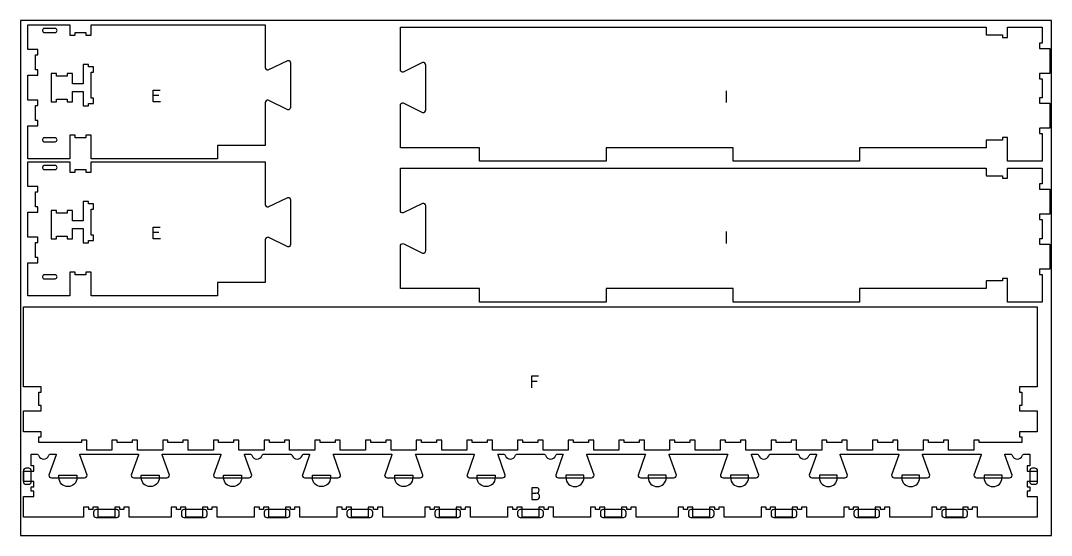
# Model space of a CAD drawing. Header units: millimetres. Extents: x -1220 to 1220, y -2590 to 4787.
# Drawn here: x -1220 to 1220, y 1370 to 2590 of the extents above; entities that cross this region are included whole.
import ezdxf

# ---------------------------------------------------------------- set-up
doc = ezdxf.new("R2010")
doc.units = ezdxf.units.MM
for name, color, linetype, true_color in [('0_SHEET_SPRUCEPLY_2440X122', 1, 'Continuous', 0xff0000), ('1_ANYTOOL_1MMDEEP_LABELS_S', 2, 'Continuous', 0xffff00), ('3_ANYTOOL_CUTTHROUGH_INSID', 4, 'Continuous', 0x00ffff), ('4_ANYTOOL_CUTTHROUGH_OUTSI', 5, 'Continuous', 0x0000ff), ('5_ANYTOOL_HALF_MILL_9MM_IN', 3, 'Continuous', 0x00ff00)]:
    doc.layers.add(name, color=color, linetype=linetype, true_color=true_color)

msp = doc.modelspace()

# ---------------------------------------------------------------- linework, layer by layer
at = {"layer": '0_SHEET_SPRUCEPLY_2440X122'}
msp.add_lwpolyline([(-1220, 2590), (-1220, 1370), (1220, 1370), (1220, 2590)], close=True, dxfattribs=at)
at = {"layer": '1_ANYTOOL_1MMDEEP_LABELS_S'}
for p, q in [((449.9, 2423.7, 0), (449.9, 2395.7, 0)), ((-892.9, 2412.5, 0), (-906.6, 2412.5, 0)), ((-892.9, 2087.8, 0), (-906.6, 2087.8, 0)), ((449.9, 2090.1, 0), (449.9, 2062.1, 0)), ((3, 1734.5, 0), (-10.5, 1734.5, 0))]:
    msp.add_line(p, q, dxfattribs=at)
for points in [[(-888.9, 2397.5), (-906.6, 2397.5), (-906.6, 2425.5), (-889.9, 2425.5)], [(-888.9, 2072.8), (-906.6, 2072.8), (-906.6, 2100.8), (-889.9, 2100.8)], [(6, 1747.6), (-10.5, 1747.6), (-10.5, 1719.6)], [(-10.2, 1470.2), (-0.4, 1470.4), (5, 1471.8), (6, 1472.6), (6.7, 1473.7), (7.3, 1477), (6.9, 1479.6), (6.4, 1480.6), (5.8, 1481.5), (4.9, 1482.1), (3.8, 1482.6), (1.1, 1483), (-10.2, 1483)], [(-10.2, 1483), (-10.2, 1455), (-1.2, 1455), (1.2, 1454.9), (2.8, 1455), (4.3, 1455.5), (5.5, 1456.2), (6.6, 1457.3), (8, 1460), (8.5, 1463), (8.3, 1464.7), (7.8, 1466.2), (7, 1467.4), (5.8, 1468.4), (2.9, 1469.7), (-0.4, 1470.4)]]:
    msp.add_lwpolyline(points, dxfattribs=at)
at = {"layer": '3_ANYTOOL_CUTTHROUGH_INSID'}
for points in [[(-1138.4, 2571.3), (-1164.1, 2571.3), (-1164.9, 2571.2), (-1165.6, 2571), (-1166.4, 2570.5), (-1167.5, 2569.1), (-1168, 2567.4), (-1168, 2565.7), (-1167.5, 2564), (-1166.4, 2562.6), (-1165.6, 2562.2), (-1164.9, 2561.9), (-1164.1, 2561.8), (-1138.4, 2561.8, 1)], [(-1138.4, 2302.8, 1), (-1138.4, 2312.3), (-1164.1, 2312.3), (-1164.9, 2312.2), (-1165.6, 2312), (-1166.4, 2311.5), (-1167.5, 2310.1), (-1168, 2308.4), (-1168, 2306.7), (-1167.5, 2305), (-1166.4, 2303.6), (-1165.6, 2303.2), (-1164.9, 2302.9), (-1164.1, 2302.8)], [(-1138.4, 2246.6), (-1164.1, 2246.6), (-1164.9, 2246.5), (-1165.6, 2246.2), (-1166.4, 2245.8), (-1167.5, 2244.4), (-1168, 2242.7), (-1168, 2241), (-1167.5, 2239.3), (-1166.4, 2237.9), (-1165.6, 2237.4), (-1164.9, 2237.2), (-1164.1, 2237.1), (-1138.4, 2237.1, 1)], [(-1138.4, 1978.1, 1), (-1138.4, 1987.6), (-1164.1, 1987.6), (-1164.9, 1987.5), (-1165.6, 1987.2), (-1166.4, 1986.8), (-1167.5, 1985.4), (-1168, 1983.7), (-1168, 1982), (-1167.5, 1980.3), (-1166.4, 1978.9), (-1165.6, 1978.4), (-1164.9, 1978.2), (-1164.1, 1978.1)]]:
    msp.add_lwpolyline(points, format="xyb", close=True, dxfattribs=at)
for points in [[(-1047.1, 2480.3), (-1059.1, 2480.3), (-1059.1, 2486.3), (-1071.6, 2486.3), (-1071.6, 2440.3), (-1097.1, 2440.3), (-1097.1, 2464.3), (-1109.6, 2464.3), (-1109.6, 2458.3), (-1135.1, 2458.3), (-1135.1, 2464.3), (-1147.6, 2464.3), (-1147.6, 2397.8), (-1135.1, 2397.8), (-1135.1, 2403.8), (-1109.6, 2403.8), (-1109.6, 2397.8), (-1097.1, 2397.8), (-1097.1, 2421.8), (-1071.6, 2421.8), (-1071.6, 2387.8), (-1059.1, 2387.8), (-1059.1, 2393.8), (-1047.1, 2393.8), (-1047.1, 2406.3), (-1053.1, 2406.3), (-1053.1, 2467.8), (-1047.1, 2467.8)], [(-1047.1, 2155.5), (-1059.1, 2155.5), (-1059.1, 2161.5), (-1071.6, 2161.5), (-1071.6, 2115.6), (-1097.1, 2115.6), (-1097.1, 2139.6), (-1109.6, 2139.6), (-1109.6, 2133.6), (-1135.1, 2133.6), (-1135.1, 2139.6), (-1147.6, 2139.6), (-1147.6, 2073.1), (-1135.1, 2073.1), (-1135.1, 2079.1), (-1109.6, 2079.1), (-1109.6, 2073.1), (-1097.1, 2073.1), (-1097.1, 2097.1), (-1071.6, 2097.1), (-1071.6, 2063), (-1059.1, 2063), (-1059.1, 2069), (-1047.1, 2069), (-1047.1, 2081.5), (-1053.1, 2081.5), (-1053.1, 2143), (-1047.1, 2143)]]:
    msp.add_lwpolyline(points, close=True, dxfattribs=at)
at = {"layer": '4_ANYTOOL_CUTTHROUGH_OUTSI'}
for points in [[(-1203.1, 2579.8), (-1103.6, 2579.8), (-1103.6, 2556.1, 0.414214), (-1103.4, 2555.8), (-1091.4, 2555.8, 0.414214), (-1091.1, 2556.1), (-1091.1, 2561.8), (-1065.6, 2561.8), (-1065.6, 2556.1, 0.414214), (-1065.4, 2555.8), (-1053.4, 2555.8, 0.414214), (-1053.1, 2556.1), (-1053.1, 2579.8), (-641.1, 2579.8), (-641.1, 2479.2, 0.463455), (-633.8, 2473), (-633.8, 2473), (-587.8, 2495.7, -0.461531), (-581.1, 2490), (-581.1, 2384.2, -0.461531), (-587.8, 2378.5), (-633.8, 2401.1), (-633.8, 2401.2, 0.463455), (-641.1, 2395), (-641.1, 2294.3), (-753.4, 2294.3, 0.414214), (-753.6, 2294.1), (-753.6, 2262.3), (-1053.1, 2262.3), (-1053.1, 2318.1, 0.414214), (-1053.4, 2318.3), (-1065.4, 2318.3, 0.414214), (-1065.6, 2318.1), (-1065.6, 2312.3), (-1091.1, 2312.3), (-1091.1, 2318.1, 0.414214), (-1091.4, 2318.3), (-1103.4, 2318.3, 0.414214), (-1103.6, 2318.1), (-1103.6, 2262.3), (-1203.1, 2262.3), (-1203.1, 2340.8), (-1179.4, 2340.8, 0.414214), (-1179.1, 2341.1), (-1179.1, 2353.1, 0.414214), (-1179.4, 2353.3), (-1185.1, 2353.3), (-1185.1, 2388.8), (-1179.4, 2388.8, 0.414214), (-1179.1, 2389.1), (-1179.1, 2401.1, 0.414214), (-1179.4, 2401.3), (-1203.1, 2401.3), (-1203.1, 2460.8), (-1179.4, 2460.8, 0.414214), (-1179.1, 2461.1), (-1179.1, 2473.1, 0.414214), (-1179.4, 2473.3), (-1185.1, 2473.3), (-1185.1, 2508.8), (-1179.4, 2508.8, 0.414214), (-1179.1, 2509.1), (-1179.1, 2521.1, 0.414214), (-1179.4, 2521.3), (-1203.1, 2521.3)], [(-133.7, 2288.7), (-321, 2288.7), (-321, 2389.4, -0.461531), (-314.3, 2395), (-268.3, 2372.4), (-268.3, 2372.4, 0.463455), (-261, 2378.5), (-261, 2484.4, 0.463455), (-268.3, 2490.5), (-268.3, 2490.5), (-314.3, 2467.9, -0.461531), (-321, 2473.5), (-321, 2574.2), (1066, 2574.2), (1066, 2556.4, 0.414214), (1066.3, 2556.2), (1104, 2556.2), (1104, 2550.4, 0.414214), (1104.3, 2550.2), (1116.3, 2550.2, 0.414214), (1116.5, 2550.4), (1116.5, 2574.2), (1198, 2574.2), (1198, 2536.7), (1192.3, 2536.7, 0.414214), (1192, 2536.4), (1192, 2524.4, 0.414214), (1192.3, 2524.2), (1216, 2524.2), (1216, 2464.7), (1192.3, 2464.7, 0.414214), (1192, 2464.4), (1192, 2452.4, 0.414214), (1192.3, 2452.2), (1198, 2452.2), (1198, 2406.7), (1192.3, 2406.7, 0.414214), (1192, 2406.4), (1192, 2394.4, 0.414214), (1192.3, 2394.2), (1216, 2394.2), (1216, 2334.7), (1192.3, 2334.7, 0.414214), (1192, 2334.4), (1192, 2322.4, 0.414214), (1192.3, 2322.2), (1198, 2322.2), (1198, 2256.7), (1116.5, 2256.7), (1116.5, 2312.4, 0.414214), (1116.3, 2312.7), (1104.3, 2312.7, 0.414214), (1104, 2312.4), (1104, 2306.7), (1066.3, 2306.7, 0.414214), (1066, 2306.4), (1066, 2288.7), (766.3, 2288.7, 0.414214), (766, 2288.4), (766, 2256.7), (466.5, 2256.7), (466.5, 2288.4, 0.414214), (466.3, 2288.7), (166.3, 2288.7, 0.414214), (166, 2288.4), (166, 2256.7), (-133.5, 2256.7), (-133.5, 2288.4, 0.414214)], [(-1203.1, 2255.1), (-1103.6, 2255.1), (-1103.6, 2231.3, 0.414214), (-1103.4, 2231.1), (-1091.4, 2231.1, 0.414214), (-1091.1, 2231.3), (-1091.1, 2237.1), (-1065.6, 2237.1), (-1065.6, 2231.3, 0.414214), (-1065.4, 2231.1), (-1053.4, 2231.1, 0.414214), (-1053.1, 2231.3), (-1053.1, 2255.1), (-641.1, 2255.1), (-641.1, 2154.4, 0.463455), (-633.8, 2148.2), (-633.8, 2148.3), (-587.8, 2170.9, -0.461531), (-581.1, 2165.2), (-581.1, 2059.4, -0.461531), (-587.8, 2053.7), (-633.8, 2076.4), (-633.8, 2076.4, 0.463455), (-641.1, 2070.2), (-641.1, 1969.6), (-753.4, 1969.6, 0.414214), (-753.6, 1969.3), (-753.6, 1937.6), (-1053.1, 1937.6), (-1053.1, 1993.3, 0.414214), (-1053.4, 1993.6), (-1065.4, 1993.6, 0.414214), (-1065.6, 1993.3), (-1065.6, 1987.6), (-1091.1, 1987.6), (-1091.1, 1993.3, 0.414214), (-1091.4, 1993.6), (-1103.4, 1993.6, 0.414214), (-1103.6, 1993.3), (-1103.6, 1937.6), (-1203.1, 1937.6), (-1203.1, 2016.1), (-1179.4, 2016.1, 0.414214), (-1179.1, 2016.3), (-1179.1, 2028.3, 0.414214), (-1179.4, 2028.6), (-1185.1, 2028.6), (-1185.1, 2064.1), (-1179.4, 2064.1, 0.414214), (-1179.1, 2064.3), (-1179.1, 2076.3, 0.414214), (-1179.4, 2076.6), (-1203.1, 2076.6), (-1203.1, 2136.1), (-1179.4, 2136.1, 0.414214), (-1179.1, 2136.3), (-1179.1, 2148.3, 0.414214), (-1179.4, 2148.6), (-1185.1, 2148.6), (-1185.1, 2184.1), (-1179.4, 2184.1, 0.414214), (-1179.1, 2184.3), (-1179.1, 2196.3, 0.414214), (-1179.4, 2196.6), (-1203.1, 2196.6)], [(-133.7, 1955), (-321, 1955), (-321, 2055.7, -0.461531), (-314.3, 2061.4), (-268.3, 2038.7), (-268.3, 2038.7, 0.463455), (-261, 2044.9), (-261, 2150.7, 0.463455), (-268.3, 2156.9), (-268.3, 2156.9), (-314.3, 2134.2, -0.461531), (-321, 2139.9), (-321, 2240.5), (1066, 2240.5), (1066, 2222.8, 0.414214), (1066.3, 2222.5), (1104, 2222.5), (1104, 2216.8, 0.414214), (1104.3, 2216.5), (1116.3, 2216.5, 0.414214), (1116.5, 2216.8), (1116.5, 2240.5), (1198, 2240.5), (1198, 2203), (1192.3, 2203, 0.414214), (1192, 2202.8), (1192, 2190.8, 0.414214), (1192.3, 2190.5), (1216, 2190.5), (1216, 2131), (1192.3, 2131, 0.414214), (1192, 2130.8), (1192, 2118.8, 0.414214), (1192.3, 2118.5), (1198, 2118.5), (1198, 2073), (1192.3, 2073, 0.414214), (1192, 2072.8), (1192, 2060.8, 0.414214), (1192.3, 2060.5), (1216, 2060.5), (1216, 2001), (1192.3, 2001, 0.414214), (1192, 2000.8), (1192, 1988.8, 0.414214), (1192.3, 1988.5), (1198, 1988.5), (1198, 1923), (1116.5, 1923), (1116.5, 1978.8, 0.414214), (1116.3, 1979), (1104.3, 1979, 0.414214), (1104, 1978.8), (1104, 1973), (1066.3, 1973, 0.414214), (1066, 1972.8), (1066, 1955), (766.3, 1955, 0.414214), (766, 1954.8), (766, 1923), (466.5, 1923), (466.5, 1954.8, 0.414214), (466.3, 1955), (166.3, 1955, 0.414214), (166, 1954.8), (166, 1923), (-133.5, 1923), (-133.5, 1954.8, 0.414214)], [(-235.7, 1595.5), (-235.7, 1589.8), (-271.2, 1589.8), (-271.2, 1595.5, 0.414214), (-271.4, 1595.8), (-283.4, 1595.8, 0.414214), (-283.7, 1595.5), (-283.7, 1571.8), (-343.2, 1571.8), (-343.2, 1595.5, 0.414214), (-343.4, 1595.8), (-355.4, 1595.8, 0.414214), (-355.7, 1595.5), (-355.7, 1589.8), (-391.2, 1589.8), (-391.2, 1595.5, 0.414214), (-391.4, 1595.8), (-403.4, 1595.8, 0.414214), (-403.7, 1595.5), (-403.7, 1571.8), (-463.2, 1571.8), (-463.2, 1595.5, 0.414214), (-463.4, 1595.8), (-475.4, 1595.8, 0.414214), (-475.7, 1595.5), (-475.7, 1589.8), (-511.2, 1589.8), (-511.2, 1595.5, 0.414214), (-511.4, 1595.8), (-523.4, 1595.8, 0.414214), (-523.7, 1595.5), (-523.7, 1571.8), (-583.2, 1571.8), (-583.2, 1595.5, 0.414214), (-583.4, 1595.8), (-595.4, 1595.8, 0.414214), (-595.7, 1595.5), (-595.7, 1589.8), (-631.2, 1589.8), (-631.2, 1595.5, 0.414214), (-631.4, 1595.8), (-643.4, 1595.8, 0.414214), (-643.7, 1595.5), (-643.7, 1571.8), (-703.2, 1571.8), (-703.2, 1595.5, 0.414214), (-703.4, 1595.8), (-715.4, 1595.8, 0.414214), (-715.7, 1595.5), (-715.7, 1589.8), (-751.2, 1589.8), (-751.2, 1595.5, 0.414214), (-751.4, 1595.8), (-763.4, 1595.8, 0.414214), (-763.7, 1595.5), (-763.7, 1571.8), (-823.2, 1571.8), (-823.2, 1595.5, 0.414214), (-823.4, 1595.8), (-835.4, 1595.8, 0.414214), (-835.7, 1595.5), (-835.7, 1589.8), (-871.2, 1589.8), (-871.2, 1595.5, 0.414214), (-871.4, 1595.8), (-883.4, 1595.8, 0.414214), (-883.7, 1595.5), (-883.7, 1571.8), (-943.2, 1571.8), (-943.2, 1595.5, 0.414214), (-943.4, 1595.8), (-955.4, 1595.8, 0.414214), (-955.7, 1595.5), (-955.7, 1589.8), (-991.2, 1589.8), (-991.2, 1595.5, 0.414214), (-991.4, 1595.8), (-1003.4, 1595.8, 0.414214), (-1003.7, 1595.5), (-1003.7, 1571.8), (-1063.2, 1571.8), (-1063.2, 1595.5, 0.414214), (-1063.4, 1595.8), (-1075.4, 1595.8, 0.414214), (-1075.7, 1595.5), (-1075.7, 1589.8), (-1177.2, 1589.8), (-1177.2, 1603.3), (-1171.4, 1603.3, 0.414214), (-1171.2, 1603.5), (-1171.2, 1615.5, 0.414214), (-1171.4, 1615.8), (-1213.2, 1615.8), (-1213.2, 1665.3), (-1171.4, 1665.3, 0.414214), (-1171.2, 1665.5), (-1171.2, 1677.5, 0.414214), (-1171.4, 1677.8), (-1177.2, 1677.8), (-1177.2, 1709.3), (-1171.4, 1709.3, 0.414214), (-1171.2, 1709.5), (-1171.2, 1721.5, 0.414214), (-1171.4, 1721.8), (-1213.2, 1721.8), (-1213.2, 1911.3), (-13.4, 1911.3), (1186.3, 1911.3), (1186.3, 1721.8), (1144.6, 1721.8, 0.414214), (1144.3, 1721.5), (1144.3, 1709.5, 0.414214), (1144.6, 1709.3), (1150.3, 1709.3), (1150.3, 1677.8), (1144.6, 1677.8, 0.414214), (1144.3, 1677.5), (1144.3, 1665.5, 0.414214), (1144.6, 1665.3), (1186.3, 1665.3), (1186.3, 1615.8), (1144.6, 1615.8, 0.414214), (1144.3, 1615.5), (1144.3, 1603.5, 0.414214), (1144.6, 1603.3), (1150.3, 1603.3), (1150.3, 1589.8), (1048.8, 1589.8), (1048.8, 1595.5, 0.414214), (1048.6, 1595.8), (1036.6, 1595.8, 0.414214), (1036.3, 1595.5), (1036.3, 1571.8), (976.8, 1571.8), (976.8, 1595.5, 0.414214), (976.6, 1595.8), (964.6, 1595.8, 0.414214), (964.3, 1595.5), (964.3, 1589.8), (928.8, 1589.8), (928.8, 1595.5, 0.414214), (928.6, 1595.8), (916.6, 1595.8, 0.414214), (916.3, 1595.5), (916.3, 1571.8), (856.8, 1571.8), (856.8, 1595.5, 0.414214), (856.6, 1595.8), (844.6, 1595.8, 0.414214), (844.3, 1595.5), (844.3, 1589.8), (808.8, 1589.8), (808.8, 1595.5, 0.414214), (808.6, 1595.8), (796.6, 1595.8, 0.414214), (796.3, 1595.5), (796.3, 1571.8), (736.8, 1571.8), (736.8, 1595.5, 0.414214), (736.6, 1595.8), (724.6, 1595.8, 0.414214), (724.3, 1595.5), (724.3, 1589.8), (688.8, 1589.8), (688.8, 1595.5, 0.414214), (688.6, 1595.8), (676.6, 1595.8, 0.414214), (676.3, 1595.5), (676.3, 1571.8), (616.8, 1571.8), (616.8, 1595.5, 0.414214), (616.6, 1595.8), (604.6, 1595.8, 0.414214), (604.3, 1595.5), (604.3, 1589.8), (568.8, 1589.8), (568.8, 1595.5, 0.414214), (568.6, 1595.8), (556.6, 1595.8, 0.414214), (556.3, 1595.5), (556.3, 1571.8), (496.8, 1571.8), (496.8, 1595.5, 0.414214), (496.6, 1595.8), (484.6, 1595.8, 0.414214), (484.3, 1595.5), (484.3, 1589.8), (448.8, 1589.8), (448.8, 1595.5, 0.414214), (448.6, 1595.8), (436.6, 1595.8, 0.414214), (436.3, 1595.5), (436.3, 1571.8), (376.8, 1571.8), (376.8, 1595.5, 0.414214), (376.6, 1595.8), (364.6, 1595.8, 0.414214), (364.3, 1595.5), (364.3, 1589.8), (328.8, 1589.8), (328.8, 1595.5, 0.414214), (328.6, 1595.8), (316.6, 1595.8, 0.414214), (316.3, 1595.5), (316.3, 1571.8), (256.8, 1571.8), (256.8, 1595.5, 0.414214), (256.6, 1595.8), (244.6, 1595.8, 0.414214), (244.3, 1595.5), (244.3, 1589.8), (208.8, 1589.8), (208.8, 1595.5, 0.414213), (208.6, 1595.8), (196.6, 1595.8, 0.414214), (196.3, 1595.5), (196.3, 1571.8), (136.8, 1571.8), (136.8, 1595.5, 0.414214), (136.6, 1595.8), (124.6, 1595.8, 0.414214), (124.3, 1595.5), (124.3, 1589.8), (88.8, 1589.8), (88.8, 1595.5, 0.414213), (88.6, 1595.8), (76.6, 1595.8, 0.414214), (76.3, 1595.5), (76.3, 1571.8), (16.8, 1571.8), (16.8, 1595.5, 0.414214), (16.6, 1595.8), (4.6, 1595.8, 0.414214), (4.3, 1595.5), (4.3, 1589.8), (-31.2, 1589.8), (-31.2, 1595.5, 0.414214), (-31.4, 1595.8), (-43.4, 1595.8, 0.414214), (-43.7, 1595.5), (-43.7, 1571.8), (-103.2, 1571.8), (-103.2, 1595.5, 0.414214), (-103.4, 1595.8), (-115.4, 1595.8, 0.414214), (-115.7, 1595.5), (-115.7, 1589.8), (-151.2, 1589.8), (-151.2, 1595.5, 0.414214), (-151.4, 1595.8), (-163.4, 1595.8, 0.414214), (-163.7, 1595.5), (-163.7, 1571.8), (-223.2, 1571.8), (-223.2, 1595.5, 0.414214), (-223.4, 1595.8), (-235.4, 1595.8, 0.414214)], [(-43.7, 1562.5), (17.7, 1562.5, -0.317837), (23.1, 1558.7, 0.707107), (46.2, 1558.7, -0.317837), (51.6, 1562.5), (64, 1562.5), (63.8, 1561.1), (46.9, 1512.8), (46.8, 1512.8, 0.414214), (53.1, 1506.5), (131.1, 1506.5, 0.414214), (137.3, 1512.8), (137.3, 1512.8), (120.4, 1561.1), (120.2, 1562.5), (258.9, 1562.5), (258.7, 1561.1), (241.8, 1512.8), (241.7, 1512.8, 0.414214), (248, 1506.5), (326, 1506.5, 0.414214), (332.2, 1512.8), (332.2, 1512.8), (315.3, 1561.1), (315.1, 1562.5), (453.8, 1562.5), (453.6, 1561.1), (436.7, 1512.8), (436.6, 1512.8, 0.414214), (442.9, 1506.5), (520.9, 1506.5, 0.414214), (527.1, 1512.8), (527.1, 1512.8), (510.2, 1561.1), (510, 1562.5), (522.4, 1562.5, -0.317837), (527.8, 1558.7, 0.707107), (550.9, 1558.7, -0.317837), (556.3, 1562.5), (617.7, 1562.5, -0.317837), (623.1, 1558.7, 0.707107), (646.2, 1558.7, -0.317837), (651.6, 1562.5), (664, 1562.5), (663.8, 1561.1), (646.9, 1512.8), (646.8, 1512.8, 0.414214), (653.1, 1506.5), (731.1, 1506.5, 0.414214), (737.3, 1512.8), (737.3, 1512.8), (720.4, 1561.1), (720.2, 1562.5), (858.9, 1562.5), (858.7, 1561.1), (841.8, 1512.8), (841.7, 1512.8, 0.414214), (848, 1506.5), (926, 1506.5, 0.414214), (932.2, 1512.8), (932.2, 1512.8), (915.3, 1561.1), (915.1, 1562.5), (1053.8, 1562.5), (1053.6, 1561.1), (1036.7, 1512.8), (1036.6, 1512.8, 0.414214), (1042.9, 1506.5), (1120.9, 1506.5, 0.414214), (1127.1, 1512.8), (1127.1, 1512.8), (1110.2, 1561.1), (1110, 1562.5), (1122.4, 1562.5, -0.317837), (1127.8, 1558.7, 0.707107), (1150.9, 1558.7, -0.317837), (1156.3, 1562.5), (1168.7, 1562.5), (1168.7, 1535), (1163, 1535, 0.414214), (1162.7, 1534.8), (1162.7, 1522.8, 0.414214), (1163, 1522.5), (1186.7, 1522.5), (1186.7, 1498), (1163, 1498, 0.414214), (1162.7, 1497.8), (1162.7, 1485.8, 0.414214), (1163, 1485.5), (1168.7, 1485.5), (1168.7, 1475), (1163, 1475, 0.414214), (1162.7, 1474.8), (1162.7, 1462.8, 0.414214), (1163, 1462.5), (1186.7, 1462.5), (1186.7, 1413), (1045.2, 1413), (1045.2, 1436.8, 0.414214), (1045, 1437), (1033, 1437, 0.414214), (1032.7, 1436.8), (1032.7, 1431), (1023.2, 1431), (1023.2, 1436.8, 0.414214), (1023, 1437), (1011, 1437, 0.414214), (1010.7, 1436.8), (1010.7, 1413), (971.2, 1413), (971.2, 1436.8, 0.414214), (971, 1437), (959, 1437, 0.414214), (958.7, 1436.8), (958.7, 1431), (949.2, 1431), (949.2, 1436.8, 0.414214), (949, 1437), (937, 1437, 0.414214), (936.7, 1436.8), (936.7, 1413), (837.2, 1413), (837.2, 1436.8, 0.414214), (837, 1437), (825, 1437, 0.414214), (824.7, 1436.8), (824.7, 1431), (815.2, 1431), (815.2, 1436.8, 0.414214), (815, 1437), (803, 1437, 0.414214), (802.7, 1436.8), (802.7, 1413), (763.2, 1413), (763.2, 1436.8, 0.414214), (763, 1437), (751, 1437, 0.414214), (750.7, 1436.8), (750.7, 1431), (741.2, 1431), (741.2, 1436.8, 0.414214), (741, 1437), (729, 1437, 0.414214), (728.7, 1436.8), (728.7, 1413), (641.2, 1413), (641.2, 1436.8, 0.414214), (641, 1437), (629, 1437, 0.414214), (628.7, 1436.8), (628.7, 1431), (619.2, 1431), (619.2, 1436.8, 0.414214), (619, 1437), (607, 1437, 0.414214), (606.7, 1436.8), (606.7, 1413), (567.2, 1413), (567.2, 1436.8, 0.414214), (567, 1437), (555, 1437, 0.414214), (554.7, 1436.8), (554.7, 1431), (545.2, 1431), (545.2, 1436.8, 0.414214), (545, 1437), (533, 1437, 0.414214), (532.7, 1436.8), (532.7, 1413), (445.2, 1413), (445.2, 1436.8, 0.414214), (445, 1437), (433, 1437, 0.414214), (432.7, 1436.8), (432.7, 1431), (423.2, 1431), (423.2, 1436.8, 0.414214), (423, 1437), (411, 1437, 0.414214), (410.7, 1436.8), (410.7, 1413), (371.2, 1413), (371.2, 1436.8, 0.414214), (371, 1437), (359, 1437, 0.414214), (358.7, 1436.8), (358.7, 1431), (349.2, 1431), (349.2, 1436.8, 0.414214), (349, 1437), (337, 1437, 0.414214), (336.7, 1436.8), (336.7, 1413), (237.2, 1413), (237.2, 1436.8, 0.414214), (237, 1437), (225, 1437, 0.414214), (224.7, 1436.8), (224.7, 1431), (215.2, 1431), (215.2, 1436.8, 0.414214), (215, 1437), (203, 1437, 0.414214), (202.7, 1436.8), (202.7, 1413), (163.2, 1413), (163.2, 1436.8, 0.414214), (163, 1437), (151, 1437, 0.414214), (150.7, 1436.8), (150.7, 1431), (141.2, 1431), (141.2, 1436.8, 0.414214), (141, 1437), (129, 1437, 0.414214), (128.7, 1436.8), (128.7, 1413), (41.2, 1413), (41.2, 1436.8, 0.414214), (41, 1437), (29, 1437, 0.414214), (28.7, 1436.8), (28.7, 1431), (19.2, 1431), (19.2, 1436.8, 0.414214), (19, 1437), (7, 1437, 0.414214), (6.7, 1436.8), (6.7, 1413), (-32.8, 1413), (-32.8, 1436.8, 0.414214), (-33, 1437), (-45, 1437, 0.414214), (-45.3, 1436.8), (-45.3, 1431), (-54.8, 1431), (-54.8, 1436.8, 0.414214), (-55, 1437), (-67, 1437, 0.414214), (-67.3, 1436.8), (-67.3, 1413), (-154.8, 1413), (-154.8, 1436.8, 0.414214), (-155, 1437), (-167, 1437, 0.414214), (-167.3, 1436.8), (-167.3, 1431), (-176.8, 1431), (-176.8, 1436.8, 0.414214), (-177, 1437), (-189, 1437, 0.414214), (-189.3, 1436.8), (-189.3, 1413), (-228.8, 1413), (-228.8, 1436.8, 0.414214), (-229, 1437), (-241, 1437, 0.414214), (-241.3, 1436.8), (-241.3, 1431), (-250.8, 1431), (-250.8, 1436.8, 0.414214), (-251, 1437), (-263, 1437, 0.414214), (-263.3, 1436.8), (-263.3, 1413), (-362.8, 1413), (-362.8, 1436.8, 0.414214), (-363, 1437), (-375, 1437, 0.414214), (-375.3, 1436.8), (-375.3, 1431), (-384.8, 1431), (-384.8, 1436.8, 0.414214), (-385, 1437), (-397, 1437, 0.414214), (-397.3, 1436.8), (-397.3, 1413), (-436.8, 1413), (-436.8, 1436.8, 0.414214), (-437, 1437), (-449, 1437, 0.414214), (-449.3, 1436.8), (-449.3, 1431), (-458.8, 1431), (-458.8, 1436.8, 0.414214), (-459, 1437), (-471, 1437, 0.414214), (-471.3, 1436.8), (-471.3, 1413), (-558.8, 1413), (-558.8, 1436.8, 0.414214), (-559, 1437), (-571, 1437, 0.414214), (-571.3, 1436.8), (-571.3, 1431), (-580.8, 1431), (-580.8, 1436.8, 0.414214), (-581, 1437), (-593, 1437, 0.414214), (-593.3, 1436.8), (-593.3, 1413), (-632.8, 1413), (-632.8, 1436.8, 0.414214), (-633, 1437), (-645, 1437, 0.414214), (-645.3, 1436.8), (-645.3, 1431), (-654.8, 1431), (-654.8, 1436.8, 0.414214), (-655, 1437), (-667, 1437, 0.414214), (-667.3, 1436.8), (-667.3, 1413), (-754.8, 1413), (-754.8, 1436.8, 0.414214), (-755, 1437), (-767, 1437, 0.414214), (-767.3, 1436.8), (-767.3, 1431), (-776.8, 1431), (-776.8, 1436.8, 0.414214), (-777, 1437), (-789, 1437, 0.414214), (-789.3, 1436.8), (-789.3, 1413), (-828.8, 1413), (-828.8, 1436.8, 0.414214), (-829, 1437), (-841, 1437, 0.414214), (-841.3, 1436.8), (-841.3, 1431), (-850.8, 1431), (-850.8, 1436.8, 0.414214), (-851, 1437), (-863, 1437, 0.414214), (-863.3, 1436.8), (-863.3, 1413), (-962.8, 1413), (-962.8, 1436.8, 0.414214), (-963, 1437), (-975, 1437, 0.414214), (-975.3, 1436.8), (-975.3, 1431), (-984.8, 1431), (-984.8, 1436.8, 0.414214), (-985, 1437), (-997, 1437, 0.414214), (-997.3, 1436.8), (-997.3, 1413), (-1036.8, 1413), (-1036.8, 1436.8, 0.414214), (-1037, 1437), (-1049, 1437, 0.414214), (-1049.3, 1436.8), (-1049.3, 1431), (-1058.8, 1431), (-1058.8, 1436.8, 0.414214), (-1059, 1437), (-1071, 1437, 0.414214), (-1071.3, 1436.8), (-1071.3, 1413), (-1212.8, 1413), (-1212.8, 1462.5), (-1189, 1462.5, 0.414214), (-1188.8, 1462.8), (-1188.8, 1474.8, 0.414214), (-1189, 1475), (-1194.8, 1475), (-1194.8, 1485.5), (-1189, 1485.5, 0.414214), (-1188.8, 1485.8), (-1188.8, 1497.8, 0.414214), (-1189, 1498), (-1212.8, 1498), (-1212.8, 1522.5), (-1189, 1522.5, 0.414214), (-1188.8, 1522.8), (-1188.8, 1534.8, 0.414214), (-1189, 1535), (-1194.8, 1535), (-1194.8, 1562.5), (-1182.3, 1562.5, -0.317837), (-1176.9, 1558.7, 0.707107), (-1153.8, 1558.7, -0.317837), (-1148.4, 1562.5), (-1136, 1562.5), (-1136.2, 1561.1), (-1153.1, 1512.8), (-1153.2, 1512.8, 0.414214), (-1146.9, 1506.5), (-1068.9, 1506.5, 0.414214), (-1062.7, 1512.8), (-1062.7, 1512.8), (-1079.6, 1561.1), (-1079.8, 1562.5), (-941.1, 1562.5), (-941.3, 1561.1), (-958.2, 1512.8), (-958.3, 1512.8, 0.414214), (-952, 1506.5), (-874, 1506.5, 0.414214), (-867.8, 1512.8), (-867.8, 1512.8), (-884.7, 1561.1), (-884.9, 1562.5), (-746.2, 1562.5), (-746.4, 1561.1), (-763.3, 1512.8), (-763.4, 1512.8, 0.414214), (-757.1, 1506.5), (-679.1, 1506.5, 0.414214), (-672.9, 1512.8), (-672.9, 1512.8), (-689.8, 1561.1), (-690, 1562.5), (-677.6, 1562.5, -0.317837), (-672.2, 1558.7, 0.707107), (-649.1, 1558.7, -0.317837), (-643.7, 1562.5), (-582.3, 1562.5, -0.317837), (-576.9, 1558.7, 0.707107), (-553.8, 1558.7, -0.317837), (-548.4, 1562.5), (-536, 1562.5), (-536.2, 1561.1), (-553.1, 1512.8), (-553.2, 1512.8, 0.414214), (-546.9, 1506.5), (-468.9, 1506.5, 0.414214), (-462.7, 1512.8), (-462.7, 1512.8), (-479.6, 1561.1), (-479.8, 1562.5), (-341.1, 1562.5), (-341.3, 1561.1), (-358.2, 1512.8), (-358.3, 1512.8, 0.414214), (-352, 1506.5), (-274, 1506.5, 0.414214), (-267.8, 1512.8), (-267.8, 1512.8), (-284.7, 1561.1), (-284.9, 1562.5), (-146.2, 1562.5), (-146.4, 1561.1), (-163.3, 1512.8), (-163.4, 1512.8, 0.414214), (-157.1, 1506.5), (-79.1, 1506.5, 0.414214), (-72.9, 1512.8), (-72.9, 1512.8), (-89.8, 1561.1), (-90, 1562.5), (-77.6, 1562.5, -0.317837), (-72.2, 1558.7, 0.707107), (-49.1, 1558.7, -0.317837)]]:
    msp.add_lwpolyline(points, format="xyb", close=True, dxfattribs=at)
at = {"layer": '5_ANYTOOL_HALF_MILL_9MM_IN'}
for points in [[(-1207.3, 1529.4, 0.414214), (-1213.3, 1523.4), (-1213.3, 1497.1, 0.414214), (-1207.3, 1491.1), (-1200.8, 1491.1, 0.414214), (-1194.8, 1497.1), (-1194.8, 1523.4, 0.414214), (-1200.8, 1529.4)], [(-1086.7, 1506.8, -1), (-1129.2, 1506.8), (-1129.2, 1513), (-1086.7, 1513)], [(-891.8, 1506.8, -1), (-934.3, 1506.8), (-934.3, 1513), (-891.8, 1513)], [(-696.9, 1506.8, -1), (-739.4, 1506.8), (-739.4, 1513), (-696.9, 1513)], [(-486.7, 1506.8, -1), (-529.2, 1506.8), (-529.2, 1513), (-486.7, 1513)], [(-291.8, 1506.8, -1), (-334.3, 1506.8), (-334.3, 1513), (-291.8, 1513)], [(-96.9, 1506.8, -1), (-139.4, 1506.8), (-139.4, 1513), (-96.9, 1513)], [(70.8, 1506.8, 1), (113.3, 1506.8), (113.3, 1513), (70.8, 1513)], [(265.7, 1506.8, 1), (308.2, 1506.8), (308.2, 1513), (265.7, 1513)], [(460.6, 1506.8, 1), (503.1, 1506.8), (503.1, 1513), (460.6, 1513)], [(670.8, 1506.8, 1), (713.3, 1506.8), (713.3, 1513), (670.8, 1513)], [(865.7, 1506.8, 1), (908.2, 1506.8), (908.2, 1513), (865.7, 1513)], [(1060.6, 1506.8, 1), (1103.1, 1506.8), (1103.1, 1513), (1060.6, 1513)], [(1174.7, 1529.4, 0.414214), (1168.7, 1523.4), (1168.7, 1497.1, 0.414214), (1174.7, 1491.1), (1181.2, 1491.1, 0.414214), (1187.2, 1497.1), (1187.2, 1523.4, 0.414214), (1181.2, 1529.4)], [(-1041.4, 1431, 0.414214), (-1047.4, 1425), (-1047.4, 1418.5, 0.414214), (-1041.4, 1412.5), (-992.6, 1412.5, 0.414214), (-986.6, 1418.5), (-986.6, 1425, 0.414214), (-992.6, 1431)], [(-833.4, 1431, 0.414214), (-839.4, 1425), (-839.4, 1418.5, 0.414214), (-833.4, 1412.5), (-784.6, 1412.5, 0.414214), (-778.6, 1418.5), (-778.6, 1425, 0.414214), (-784.6, 1431)], [(-637.4, 1431, 0.414214), (-643.4, 1425), (-643.4, 1418.5, 0.414214), (-637.4, 1412.5), (-588.6, 1412.5, 0.414214), (-582.6, 1418.5), (-582.6, 1425, 0.414214), (-588.6, 1431)], [(-441.4, 1431, 0.414214), (-447.4, 1425), (-447.4, 1418.5, 0.414214), (-441.4, 1412.5), (-392.6, 1412.5, 0.414214), (-386.6, 1418.5), (-386.6, 1425, 0.414214), (-392.6, 1431)], [(-233.4, 1431, 0.414214), (-239.4, 1425), (-239.4, 1418.5, 0.414214), (-233.4, 1412.5), (-184.6, 1412.5, 0.414214), (-178.6, 1418.5), (-178.6, 1425, 0.414214), (-184.6, 1431)], [(-37.4, 1431, 0.414214), (-43.4, 1425), (-43.4, 1418.5, 0.414214), (-37.4, 1412.5), (11.4, 1412.5, 0.414214), (17.4, 1418.5), (17.4, 1425, 0.414214), (11.4, 1431)], [(158.6, 1431, 0.414214), (152.6, 1425), (152.6, 1418.5, 0.414214), (158.6, 1412.5), (207.4, 1412.5, 0.414214), (213.4, 1418.5), (213.4, 1425, 0.414214), (207.4, 1431)], [(366.6, 1431, 0.414214), (360.6, 1425), (360.6, 1418.5, 0.414214), (366.6, 1412.5), (415.4, 1412.5, 0.414214), (421.4, 1418.5), (421.4, 1425, 0.414214), (415.4, 1431)], [(562.6, 1431, 0.414214), (556.6, 1425), (556.6, 1418.5, 0.414214), (562.6, 1412.5), (611.4, 1412.5, 0.414214), (617.4, 1418.5), (617.4, 1425, 0.414214), (611.4, 1431)], [(758.6, 1431, 0.414214), (752.6, 1425), (752.6, 1418.5, 0.414214), (758.6, 1412.5), (807.4, 1412.5, 0.414214), (813.4, 1418.5), (813.4, 1425, 0.414214), (807.4, 1431)], [(966.6, 1431, 0.414214), (960.6, 1425), (960.6, 1418.5, 0.414214), (966.6, 1412.5), (1015.4, 1412.5, 0.414214), (1021.4, 1418.5), (1021.4, 1425, 0.414214), (1015.4, 1431)]]:
    msp.add_lwpolyline(points, format="xyb", close=True, dxfattribs=at)

doc.saveas('drawing.dxf')
